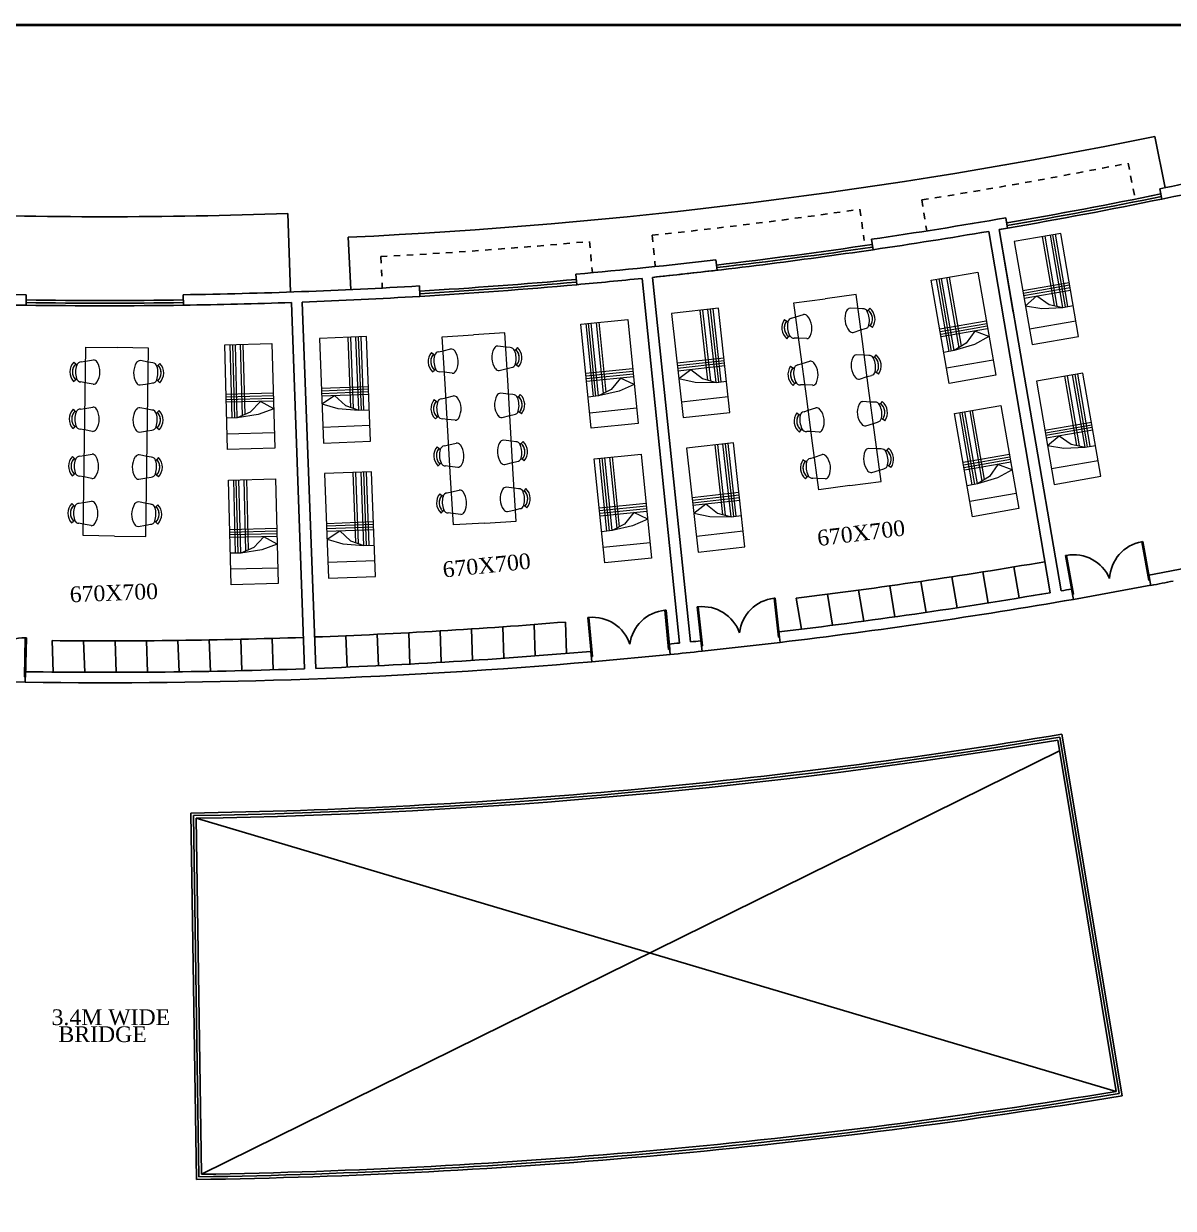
# Model space of a CAD drawing. Header units: metres. Extents: x 159409 to 239023, y 50504 to 95165.
# Drawn here: x 193498 to 195695, y 75770 to 78032 of the extents above; entities that cross this region are included whole.
import ezdxf
from ezdxf.enums import TextEntityAlignment as Align

# ---------------------------------------------------------------- set-up
doc = ezdxf.new("R2010")
doc.units = ezdxf.units.M
doc.header["$MEASUREMENT"] = 0
doc.linetypes.add('HIDDEN', pattern=[0.125, 0.0625, -0.0625])
doc.layers.add('A-TEXT', color=3, linetype='Continuous')
doc.layers.add('TEXT', color=3, linetype='Continuous')
doc.layers.add('FURN', color=8, linetype='Continuous', lineweight=5)
doc.styles.add('DIM', font='times.ttf', dxfattribs={"height": 0.3})
doc.styles.get("Standard").update_dxf_attribs({"font": 'times.ttf', "height": 18})

# ---------------------------------------------------------------- blocks, each defined once
blk = doc.blocks.new('d2')
at = {"color": 8, "ltscale": 8}
for p, q in [((-332.772, -186.458, 9945.752), (-332.753, -186.454, 9945.752)), ((-332.628, -187.194, 9945.752), (-332.772, -186.458, 9945.752)), ((-332.609, -187.19, 9945.752), (-332.753, -186.454, 9945.752)), ((-332.753, -186.454, 9945.752), (-332.753, -186.454, 9945.732)), ((-332.753, -186.454, 9945.732), (-332.753, -186.454, 9945.732)), ((-334.226, -186.743, 9945.752), (-334.206, -186.739, 9945.752)), ((-334.082, -187.479, 9945.752), (-334.226, -186.743, 9945.752)), ((-334.062, -187.475, 9945.752), (-334.206, -186.739, 9945.752)), ((-334.063, -187.577, 9945.752), (-332.589, -187.288, 9945.752)), ((-332.628, -187.194, 9945.752), (-332.609, -187.19, 9945.752)), ((-334.082, -187.479, 9945.752), (-334.062, -187.475, 9945.752))]:
    blk.add_line(p, q, dxfattribs=at)
for centre, start, end in [((-332.628, -187.194, 9945.752), 101.092, 178.0402), ((-334.062, -187.475, 9945.752), 24.1438, 101.092)]:
    blk.add_arc(centre, 0.75, start, end, dxfattribs=at)
blk = doc.blocks.new('FREGTET')
at = {"layer": 'FURN'}
for p, q in [((-154.698, 109.057, -2766.571), (-154.732, 108.979, -2766.571)), ((-154.698, 109.057, -2766.571), (-154.732, 108.979, -2766.571)), ((-154.66, 109.191, -2766.571), (-154.635, 109.149, -2766.571)), ((-154.66, 109.191, -2766.571), (-154.635, 109.149, -2766.571)), ((-154.617, 109.122, -2766.571), (-154.635, 109.149, -2766.571)), ((-154.617, 109.122, -2766.571), (-154.635, 109.149, -2766.571)), ((-154.369, 109.063, -2766.571), (-154.341, 109.079, -2766.571)), ((-154.369, 109.063, -2766.571), (-154.341, 109.079, -2766.571)), ((-154.3, 109.105, -2766.571), (-154.341, 109.079, -2766.571)), ((-154.3, 109.105, -2766.571), (-154.341, 109.079, -2766.571)), ((-154.994, 109.041, -2766.571), (-155.133, 108.458, -2766.571)), ((-154.118, 108.833, -2766.571), (-154.994, 109.041, -2766.571)), ((-154.732, 108.979, -2766.571), (-154.793, 108.838, -2766.571)), ((-154.34, 108.731, -2766.571), (-154.331, 108.884, -2766.571)), ((-154.331, 108.884, -2766.571), (-154.327, 108.968, -2766.571)), ((-154.331, 108.884, -2766.571), (-154.327, 108.968, -2766.571)), ((-153.243, 108.625, -2766.571), (-154.118, 108.833, -2766.571)), ((-153.822, 108.848, -2766.571), (-153.856, 108.771, -2766.571)), ((-153.822, 108.848, -2766.571), (-153.856, 108.771, -2766.571)), ((-153.784, 108.982, -2766.571), (-153.76, 108.941, -2766.571)), ((-153.784, 108.982, -2766.571), (-153.76, 108.941, -2766.571)), ((-153.742, 108.914, -2766.571), (-153.76, 108.941, -2766.571)), ((-153.742, 108.914, -2766.571), (-153.76, 108.941, -2766.571)), ((-153.493, 108.854, -2766.571), (-153.465, 108.871, -2766.571)), ((-153.493, 108.854, -2766.571), (-153.465, 108.871, -2766.571)), ((-153.425, 108.897, -2766.571), (-153.465, 108.871, -2766.571)), ((-153.425, 108.897, -2766.571), (-153.465, 108.871, -2766.571)), ((-153.856, 108.771, -2766.571), (-153.917, 108.63, -2766.571)), ((-153.464, 108.523, -2766.571), (-153.456, 108.676, -2766.571)), ((-153.456, 108.676, -2766.571), (-153.451, 108.76, -2766.571)), ((-153.456, 108.676, -2766.571), (-153.451, 108.76, -2766.571)), ((-152.367, 108.417, -2766.571), (-153.243, 108.625, -2766.571)), ((-152.946, 108.64, -2766.571), (-152.98, 108.563, -2766.571)), ((-152.946, 108.64, -2766.571), (-152.98, 108.563, -2766.571)), ((-152.908, 108.774, -2766.571), (-152.884, 108.732, -2766.571)), ((-152.908, 108.774, -2766.571), (-152.884, 108.732, -2766.571)), ((-152.866, 108.705, -2766.571), (-152.884, 108.732, -2766.571)), ((-152.866, 108.705, -2766.571), (-152.884, 108.732, -2766.571)), ((-152.618, 108.646, -2766.571), (-152.59, 108.663, -2766.571)), ((-152.618, 108.646, -2766.571), (-152.59, 108.663, -2766.571)), ((-152.549, 108.689, -2766.571), (-152.59, 108.663, -2766.571)), ((-152.549, 108.689, -2766.571), (-152.59, 108.663, -2766.571)), ((-155.271, 107.874, -2766.571), (-155.133, 108.458, -2766.571)), ((-152.98, 108.563, -2766.571), (-153.042, 108.422, -2766.571)), ((-152.589, 108.314, -2766.571), (-152.58, 108.468, -2766.571)), ((-152.58, 108.468, -2766.571), (-152.576, 108.552, -2766.571)), ((-152.58, 108.468, -2766.571), (-152.576, 108.552, -2766.571)), ((-151.491, 108.209, -2766.571), (-152.367, 108.417, -2766.571)), ((-152.071, 108.432, -2766.571), (-152.105, 108.355, -2766.571)), ((-152.071, 108.432, -2766.571), (-152.105, 108.354, -2766.571)), ((-152.033, 108.566, -2766.571), (-152.008, 108.524, -2766.571)), ((-152.033, 108.566, -2766.571), (-152.008, 108.524, -2766.571)), ((-151.991, 108.497, -2766.571), (-152.008, 108.524, -2766.571)), ((-151.991, 108.497, -2766.571), (-152.008, 108.524, -2766.571)), ((-151.742, 108.438, -2766.571), (-151.714, 108.454, -2766.571)), ((-151.742, 108.438, -2766.571), (-151.714, 108.454, -2766.571)), ((-151.674, 108.481, -2766.571), (-151.714, 108.454, -2766.571)), ((-151.674, 108.481, -2766.571), (-151.714, 108.454, -2766.571)), ((-152.105, 108.355, -2766.571), (-152.166, 108.214, -2766.571)), ((-151.713, 108.106, -2766.571), (-151.705, 108.259, -2766.571)), ((-151.705, 108.259, -2766.571), (-151.7, 108.344, -2766.571)), ((-151.705, 108.259, -2766.571), (-151.7, 108.344, -2766.571)), ((-151.63, 107.625, -2766.571), (-151.491, 108.209, -2766.571)), ((-155.009, 107.811, -2766.571), (-155.001, 107.965, -2766.571)), ((-154.396, 107.666, -2766.571), (-155.271, 107.874, -2766.571)), ((-155.014, 107.727, -2766.571), (-155.009, 107.812, -2766.571)), ((-155.014, 107.727, -2766.571), (-155.009, 107.811, -2766.571)), ((-154.609, 107.716, -2766.571), (-154.643, 107.639, -2766.571)), ((-154.609, 107.716, -2766.571), (-154.643, 107.639, -2766.571)), ((-154.547, 107.857, -2766.571), (-154.609, 107.716, -2766.571)), ((-154.133, 107.603, -2766.571), (-154.125, 107.756, -2766.571)), ((-155.04, 107.59, -2766.571), (-154.999, 107.617, -2766.571)), ((-155.04, 107.59, -2766.571), (-154.999, 107.617, -2766.571)), ((-154.971, 107.633, -2766.571), (-154.999, 107.617, -2766.571)), ((-154.971, 107.633, -2766.571), (-154.999, 107.617, -2766.571)), ((-154.723, 107.574, -2766.571), (-154.705, 107.547, -2766.571)), ((-154.723, 107.574, -2766.571), (-154.705, 107.547, -2766.571)), ((-154.681, 107.505, -2766.571), (-154.705, 107.547, -2766.571)), ((-154.681, 107.505, -2766.571), (-154.705, 107.547, -2766.571)), ((-153.52, 107.458, -2766.571), (-154.396, 107.666, -2766.571)), ((-154.138, 107.519, -2766.571), (-154.133, 107.603, -2766.571)), ((-154.138, 107.519, -2766.571), (-154.133, 107.603, -2766.571)), ((-153.733, 107.508, -2766.571), (-153.767, 107.431, -2766.571)), ((-153.733, 107.508, -2766.571), (-153.767, 107.431, -2766.571)), ((-153.672, 107.649, -2766.571), (-153.733, 107.508, -2766.571)), ((-153.258, 107.395, -2766.571), (-153.249, 107.548, -2766.571)), ((-151.63, 107.625, -2766.571), (-151.769, 107.041, -2766.571)), ((-154.164, 107.382, -2766.571), (-154.124, 107.408, -2766.571)), ((-154.164, 107.382, -2766.571), (-154.124, 107.408, -2766.571)), ((-154.096, 107.425, -2766.571), (-154.124, 107.408, -2766.571)), ((-154.096, 107.425, -2766.571), (-154.124, 107.408, -2766.571)), ((-153.847, 107.366, -2766.571), (-153.83, 107.338, -2766.571)), ((-153.847, 107.366, -2766.571), (-153.83, 107.338, -2766.571)), ((-153.805, 107.297, -2766.571), (-153.83, 107.338, -2766.571)), ((-153.805, 107.297, -2766.571), (-153.83, 107.338, -2766.571)), ((-152.645, 107.249, -2766.571), (-153.52, 107.458, -2766.571)), ((-153.262, 107.311, -2766.571), (-153.258, 107.395, -2766.571)), ((-153.262, 107.311, -2766.571), (-153.258, 107.395, -2766.571)), ((-152.858, 107.3, -2766.571), (-152.892, 107.223, -2766.571)), ((-152.858, 107.3, -2766.571), (-152.892, 107.223, -2766.571)), ((-152.796, 107.441, -2766.571), (-152.858, 107.3, -2766.571)), ((-151.769, 107.041, -2766.571), (-152.645, 107.249, -2766.571)), ((-152.382, 107.187, -2766.571), (-152.374, 107.34, -2766.571)), ((-153.289, 107.174, -2766.571), (-153.248, 107.2, -2766.571)), ((-153.289, 107.174, -2766.571), (-153.248, 107.2, -2766.571)), ((-153.22, 107.216, -2766.571), (-153.248, 107.2, -2766.571)), ((-153.22, 107.216, -2766.571), (-153.248, 107.2, -2766.571)), ((-152.972, 107.157, -2766.571), (-152.954, 107.13, -2766.571)), ((-152.972, 107.157, -2766.571), (-152.954, 107.13, -2766.571)), ((-152.93, 107.089, -2766.571), (-152.954, 107.13, -2766.571)), ((-152.93, 107.089, -2766.571), (-152.954, 107.13, -2766.571)), ((-152.387, 107.103, -2766.571), (-152.382, 107.187, -2766.571)), ((-152.387, 107.103, -2766.571), (-152.382, 107.187, -2766.571)), ((-151.982, 107.092, -2766.571), (-152.016, 107.014, -2766.571)), ((-151.982, 107.092, -2766.571), (-152.016, 107.014, -2766.571)), ((-151.921, 107.233, -2766.571), (-151.982, 107.092, -2766.571)), ((-152.413, 106.966, -2766.571), (-152.373, 106.992, -2766.571)), ((-152.413, 106.966, -2766.571), (-152.373, 106.992, -2766.571)), ((-152.345, 107.008, -2766.571), (-152.373, 106.992, -2766.571)), ((-152.345, 107.008, -2766.571), (-152.373, 106.992, -2766.571)), ((-152.096, 106.949, -2766.571), (-152.078, 106.922, -2766.571)), ((-152.096, 106.949, -2766.571), (-152.078, 106.922, -2766.571)), ((-152.054, 106.88, -2766.571), (-152.078, 106.922, -2766.571)), ((-152.054, 106.88, -2766.571), (-152.078, 106.922, -2766.571))]:
    blk.add_line(p, q, dxfattribs=at)
for centre, radius, start, end in [((-154.615, 109.037, -2766.571), 0.0847, 91.5148, 166.6297), ((-154.615, 109.037, -2766.571), 0.0847, 91.5148, 166.6297), ((-154.525, 108.959, -2766.571), 0.268, 33.0269, 120.2325), ((-154.525, 108.959, -2766.571), 0.268, 33.0269, 120.2325), ((-154.525, 108.959, -2766.571), 0.219, 33.0269, 120.2325), ((-154.525, 108.959, -2766.571), 0.219, 46.2775, 120.2325), ((-154.576, 108.746, -2766.571), 0.378, 56.8909, 96.3685), ((-154.576, 108.746, -2766.571), 0.378, 56.8909, 96.3685), ((-154.409, 108.988, -2766.571), 0.0847, 346.6297, 61.7447), ((-154.409, 108.988, -2766.571), 0.0847, 346.6297, 61.7447), ((-154.711, 108.819, -2766.571), 0.0847, 166.6297, 224.3988), ((-154.711, 108.819, -2766.571), 0.0847, 166.6297, 224.3988), ((-153.74, 108.829, -2766.571), 0.0847, 91.5148, 166.6297), ((-153.74, 108.829, -2766.571), 0.0847, 91.5148, 166.6297), ((-153.649, 108.751, -2766.571), 0.268, 33.0269, 120.2325), ((-153.649, 108.751, -2766.571), 0.268, 33.0269, 120.2325), ((-153.649, 108.751, -2766.571), 0.219, 33.0269, 120.2325), ((-153.649, 108.751, -2766.571), 0.219, 46.2775, 120.2325), ((-153.7, 108.538, -2766.571), 0.378, 56.8909, 96.3685), ((-153.7, 108.538, -2766.571), 0.378, 56.8909, 96.3685), ((-153.534, 108.78, -2766.571), 0.0847, 346.6297, 61.7447), ((-153.534, 108.78, -2766.571), 0.0847, 346.6297, 61.7447), ((-154.512, 109.013, -2766.571), 0.363, 224.3988, 288.8607), ((-154.512, 109.013, -2766.571), 0.363, 224.3988, 288.8607), ((-154.422, 108.75, -2766.571), 0.0847, 288.8607, 346.6297), ((-154.422, 108.75, -2766.571), 0.0847, 288.8607, 346.6297), ((-153.835, 108.611, -2766.571), 0.0847, 166.6297, 224.3988), ((-153.835, 108.611, -2766.571), 0.0847, 166.6297, 224.3988), ((-152.864, 108.621, -2766.571), 0.0847, 91.5148, 166.6297), ((-152.864, 108.621, -2766.571), 0.0847, 91.5148, 166.6297), ((-152.774, 108.543, -2766.571), 0.268, 33.0269, 120.2325), ((-152.774, 108.543, -2766.571), 0.268, 33.0269, 120.2325), ((-152.774, 108.543, -2766.571), 0.219, 33.0269, 120.2325), ((-152.774, 108.543, -2766.571), 0.219, 46.2775, 120.2325), ((-152.824, 108.33, -2766.571), 0.378, 56.8909, 96.3685), ((-152.824, 108.33, -2766.571), 0.378, 56.8909, 96.3685), ((-152.658, 108.572, -2766.571), 0.0847, 346.6297, 61.7447), ((-152.658, 108.572, -2766.571), 0.0847, 346.6297, 61.7447), ((-151.898, 108.335, -2766.571), 0.268, 33.0269, 120.2325), ((-151.898, 108.335, -2766.571), 0.268, 33.0269, 120.2325), ((-153.636, 108.805, -2766.571), 0.363, 224.3988, 288.8607), ((-153.636, 108.805, -2766.571), 0.363, 224.3988, 288.8607), ((-153.547, 108.542, -2766.571), 0.0847, 288.8607, 346.6297), ((-153.547, 108.542, -2766.571), 0.0847, 288.8607, 346.6297), ((-152.959, 108.403, -2766.571), 0.0847, 166.6297, 224.3988), ((-152.959, 108.403, -2766.571), 0.0847, 166.6297, 224.3988), ((-151.988, 108.413, -2766.571), 0.0847, 91.5148, 166.6297), ((-151.988, 108.413, -2766.571), 0.0847, 91.5148, 166.6297), ((-151.898, 108.335, -2766.571), 0.219, 33.0269, 120.2325), ((-151.898, 108.335, -2766.571), 0.219, 46.2775, 120.2325), ((-151.949, 108.122, -2766.571), 0.378, 56.8909, 96.3685), ((-151.949, 108.122, -2766.571), 0.378, 56.8909, 96.3685), ((-151.782, 108.364, -2766.571), 0.0847, 346.6297, 61.7447), ((-151.782, 108.364, -2766.571), 0.0847, 346.6297, 61.7447), ((-152.761, 108.597, -2766.571), 0.363, 224.3988, 288.8607), ((-152.761, 108.597, -2766.571), 0.363, 224.3988, 288.8607), ((-152.671, 108.334, -2766.571), 0.0847, 288.8607, 346.6297), ((-152.671, 108.334, -2766.571), 0.0847, 288.8607, 346.6297), ((-152.084, 108.194, -2766.571), 0.0847, 166.6297, 224.3988), ((-152.084, 108.194, -2766.571), 0.0847, 166.6297, 224.3988), ((-154.918, 107.945, -2766.571), 0.0847, 108.8607, 166.6297), ((-154.918, 107.945, -2766.571), 0.0847, 108.8607, 166.6297), ((-154.828, 107.682, -2766.571), 0.363, 44.3988, 108.8607), ((-154.828, 107.682, -2766.571), 0.363, 44.3988, 108.8607), ((-154.63, 107.876, -2766.571), 0.0847, 346.6297, 44.3988), ((-154.63, 107.876, -2766.571), 0.0847, 346.6297, 44.3988), ((-151.885, 108.389, -2766.571), 0.363, 224.3988, 288.8607), ((-151.885, 108.389, -2766.571), 0.363, 224.3988, 288.8607), ((-151.795, 108.126, -2766.571), 0.0847, 288.8607, 346.6297), ((-151.795, 108.126, -2766.571), 0.0847, 288.8607, 346.6297), ((-154.931, 107.707, -2766.571), 0.0847, 166.6297, 241.7447), ((-154.931, 107.707, -2766.571), 0.0847, 166.6297, 241.7447), ((-154.043, 107.737, -2766.571), 0.0847, 108.8607, 166.6297), ((-154.043, 107.737, -2766.571), 0.0847, 108.8607, 166.6297), ((-153.953, 107.474, -2766.571), 0.363, 44.3988, 108.8607), ((-153.953, 107.474, -2766.571), 0.363, 44.3988, 108.8607), ((-153.754, 107.668, -2766.571), 0.0847, 346.6297, 44.3988), ((-153.754, 107.668, -2766.571), 0.0847, 346.6297, 44.3988), ((-154.816, 107.736, -2766.571), 0.268, 213.0269, 300.2325), ((-154.816, 107.736, -2766.571), 0.268, 213.0269, 300.2325), ((-154.816, 107.736, -2766.571), 0.219, 213.0269, 300.2325), ((-154.816, 107.736, -2766.571), 0.219, 213.0269, 286.9819), ((-154.765, 107.949, -2766.571), 0.378, 236.8909, 276.3685), ((-154.765, 107.949, -2766.571), 0.378, 236.8909, 276.3685), ((-154.725, 107.658, -2766.571), 0.0847, 271.5148, 346.6297), ((-154.725, 107.658, -2766.571), 0.0847, 271.5148, 346.6297), ((-154.056, 107.499, -2766.571), 0.0847, 166.6297, 241.7447), ((-154.056, 107.499, -2766.571), 0.0847, 166.6297, 241.7447), ((-153.167, 107.529, -2766.571), 0.0847, 108.8607, 166.6297), ((-153.167, 107.529, -2766.571), 0.0847, 108.8607, 166.6297), ((-153.077, 107.266, -2766.571), 0.363, 44.3988, 108.8607), ((-153.077, 107.266, -2766.571), 0.363, 44.3988, 108.8607), ((-152.879, 107.46, -2766.571), 0.0847, 346.6297, 44.3988), ((-152.879, 107.46, -2766.571), 0.0847, 346.6297, 44.3988), ((-153.94, 107.528, -2766.571), 0.268, 213.0269, 300.2325), ((-153.94, 107.528, -2766.571), 0.268, 213.0269, 300.2325), ((-153.94, 107.528, -2766.571), 0.219, 213.0269, 300.2325), ((-153.94, 107.528, -2766.571), 0.219, 213.0269, 286.9819), ((-153.889, 107.741, -2766.571), 0.378, 236.8909, 276.3685), ((-153.889, 107.741, -2766.571), 0.378, 236.8909, 276.3685), ((-153.85, 107.45, -2766.571), 0.0847, 271.5148, 346.6297), ((-153.85, 107.45, -2766.571), 0.0847, 271.5148, 346.6297), ((-153.18, 107.291, -2766.571), 0.0847, 166.6297, 241.7447), ((-153.18, 107.291, -2766.571), 0.0847, 166.6297, 241.7447), ((-152.291, 107.321, -2766.571), 0.0847, 108.8607, 166.6297), ((-152.291, 107.321, -2766.571), 0.0847, 108.8607, 166.6297), ((-152.202, 107.058, -2766.571), 0.363, 44.3988, 108.8607), ((-152.202, 107.058, -2766.571), 0.363, 44.3988, 108.8607), ((-152.003, 107.252, -2766.571), 0.0847, 346.6297, 44.3988), ((-152.003, 107.252, -2766.571), 0.0847, 346.6297, 44.3988), ((-153.064, 107.32, -2766.571), 0.268, 213.0269, 300.2325), ((-153.064, 107.32, -2766.571), 0.268, 213.0269, 300.2325), ((-153.064, 107.32, -2766.571), 0.219, 213.0269, 300.2325), ((-153.064, 107.32, -2766.571), 0.219, 213.0269, 286.9819), ((-153.014, 107.533, -2766.571), 0.378, 236.8909, 276.3685), ((-153.014, 107.533, -2766.571), 0.378, 236.8909, 276.3685), ((-152.974, 107.242, -2766.571), 0.0847, 271.5148, 346.6297), ((-152.974, 107.242, -2766.571), 0.0847, 271.5148, 346.6297), ((-152.304, 107.083, -2766.571), 0.0847, 166.6297, 241.7447), ((-152.304, 107.083, -2766.571), 0.0847, 166.6297, 241.7447), ((-152.098, 107.034, -2766.571), 0.0847, 271.5148, 346.6297), ((-152.098, 107.034, -2766.571), 0.0847, 271.5148, 346.6297), ((-152.189, 107.112, -2766.571), 0.268, 213.0269, 300.2325), ((-152.189, 107.112, -2766.571), 0.268, 213.0269, 300.2325), ((-152.189, 107.112, -2766.571), 0.219, 213.0269, 300.2325), ((-152.189, 107.112, -2766.571), 0.219, 213.0269, 286.9819), ((-152.138, 107.325, -2766.571), 0.378, 236.8909, 276.3685), ((-152.138, 107.325, -2766.571), 0.378, 236.8909, 276.3685)]:
    blk.add_arc(centre, radius, start, end, dxfattribs=at)
blk = doc.blocks.new('A$C25933C84')
at = {"linetype": 'Continuous'}
for p, q in [((0, 0.9), (2, 0.9)), ((0, 0), (0, 0.9)), ((0.3, 0.9), (0.3, 0)), ((0.6, 0.7), (0.6, 0.9)), ((0.65, 0.3), (0.6, 0.7)), ((0.7, 0.45), (0.6, 0.7)), ((2, 0.9), (2, 0)), ((0.75, 0), (0.65, 0.3)), ((0.9, 0.25), (0.7, 0.45)), ((0.75, 0), (0.9, 0.25)), ((2, 0), (0, 0))]:
    blk.add_line(p, q, dxfattribs=at)
for p, q in [((0.6, 0.8), (2, 0.8)), ((0.6, 0.75), (2, 0.75)), ((0.6, 0.7), (2, 0.7)), ((0.9, 0), (0.9, 0.9)), ((0.95, 0), (0.95, 0.9)), ((1, 0), (1, 0.9)), ((1.05, 0), (1.05, 0.9)), ((0.64, 0.6), (2, 0.6)), ((0.66, 0.55), (2, 0.55))]:
    blk.add_line(p, q)

msp = doc.modelspace()

# ---------------------------------------------------------------- linework, layer by layer
at = {"color": 0, "ltscale": 10}
for p, q in [((195659.336, 77816.744, 0.002), (195679.42, 77718.782, 0.421)), ((195673.056, 77697.067, 0.421), (195669.06, 77716.664, 0.421)), ((194003.091, 77669.369, -0.842), (194008.372, 77519.462, 0.421)), ((195374.652, 77661.165, 0.421), (195378.065, 77641.458, 0.421)), ((194118.574, 77624.056, -0.066), (194123.233, 77524.164, 0.421)), ((195342.38, 77635.344, 0.421), (195459.354, 76945.187, 0.421)), ((195361.993, 77638.688, 0.421), (195389.04, 77480.991, 0.421)), ((195361.993, 77638.688, 0.421), (195480.325, 76948.762, 0.421)), ((195118.125, 77620.135, 0.421), (195121.029, 77600.345, 0.421)), ((194820.701, 77580.992, 0.421), (194823.016, 77561.126, 0.421)), ((194553.468, 77553.458, 0.421), (194555.253, 77533.538, 0.421)), ((194254.311, 77531.133, 0.421), (194255.504, 77511.166, 0.421)), ((194680.063, 77545.501, 0.421), (194751.172, 76849.122, 0.421)), ((194699.854, 77547.541, 0.421), (194772.334, 76851.304, 0.421)), ((193503.294, 77514.322, 0.421), (193502.997, 77494.324, 0.421)), ((193803.087, 77514.322, 0.421), (193803.384, 77494.324, 0.421)), ((194010.312, 77499.518, 0.421), (194035.042, 76799.955, 0.421)), ((194030.195, 77500.241, 0.421), (194056.302, 76800.728, 0.421)), ((195390.143, 76994.482, 0.421), (195400.198, 76935.16, 0.421)), ((195212.254, 76966.88, 0.421), (195222.283, 76907.709, 0.421)), ((195271.607, 76975.75, 0.421), (195281.634, 76916.586, 0.421)), ((195330.903, 76984.951, 0.421), (195341.041, 76925.134, 0.421)), ((195648.103, 76978.903, 0.421), (195651.522, 76959.195, 0.421)), ((195093.382, 76950.131, 0.421), (195103.414, 76890.941, 0.421)), ((195152.846, 76958.34, 0.421), (195162.876, 76899.161, 0.421)), ((195500.488, 76952.24, 0.421), (195503.907, 76932.535, 0.421)), ((194974.285, 76934.705, 0.421), (194984.321, 76875.49, 0.421)), ((195033.861, 76942.252, 0.421), (195043.895, 76883.051, 0.421)), ((194353.699, 76876.059, 0.421), (194355.938, 76816.078, 0.421)), ((194413.589, 76880.139, 0.421), (194415.828, 76820.147, 0.421)), ((194473.466, 76884.554, 0.421), (194475.705, 76824.55, 0.421)), ((194533.33, 76889.304, 0.421), (194535.57, 76829.286, 0.421)), ((193552.843, 76853.677, 0.421), (193554.965, 76793.654, 0.421)), ((193612.894, 76853.284, 0.421), (193615.016, 76793.275, 0.421)), ((193672.934, 76853.226, 0.421), (193675.055, 76793.23, 0.421)), ((193732.962, 76853.504, 0.421), (193735.082, 76793.518, 0.421)), ((193792.977, 76854.117, 0.421), (193795.098, 76794.14, 0.421)), ((193852.981, 76855.065, 0.421), (193855.101, 76795.094, 0.421)), ((193912.974, 76856.348, 0.421), (193915.093, 76796.382, 0.421)), ((193972.954, 76857.966, 0.421), (193975.08, 76797.836, 0.421)), ((194114.016, 76863.091, 0.421), (194116.26, 76802.966, 0.421)), ((194173.956, 76865.831, 0.421), (194176.193, 76805.869, 0.421)), ((194233.883, 76868.906, 0.421), (194236.121, 76808.939, 0.421)), ((194293.797, 76872.315, 0.421), (194296.035, 76812.342, 0.421)), ((194792.225, 76853.393, 0.421), (194794.295, 76833.501, 0.421)), ((194941.282, 76870.236, 0.421), (194943.353, 76850.341, 0.421)), ((194581.916, 76833.183, 0.421), (194583.948, 76813.284, 0.421)), ((194731.274, 76847.109, 0.421), (194733.306, 76827.212, 0.421)), ((193502.031, 76794.265, 0.421), (193501.437, 76774.271, 0.421))]:
    msp.add_line(p, q, dxfattribs=at)
at = {"color": 0, "linetype": 'HIDDEN', "ltscale": 200}
for p, q in [((195608.321, 77765.638, 0), (195621.966, 77696.98, 0.421)), ((195214.44, 77695.482, -0.005), (195223.781, 77636.214, 0.421)), ((195095.8, 77677.511, 0), (195104.431, 77618.135, 0.421)), ((194698.812, 77627.868, 0.421), (194705.068, 77568.195, 0.421)), ((194579.391, 77616.07, 0.421), (194584.933, 77556.327, 0.421)), ((194180.364, 77587.074, 0.421), (194183.518, 77527.157, 0.421))]:
    msp.add_line(p, q, dxfattribs=at)
at = {"color": 0, "ltscale": 8}
for p, q in [((195482.092, 76675.214, 0.421), (195597.029, 75984.714, 0.421)), ((195473.871, 76663.703, 0.421), (195585.523, 75992.932, 0.421)), ((195477.982, 76669.457, 0.421), (195591.276, 75988.822, 0.421)), ((195477.273, 76643.263, 0.421), (193838.149, 75834.662, 0.842)), ((193817.903, 76524.433, 0.842), (193828.299, 75824.507, 0.842)), ((193822.977, 76519.509, 0.842), (193833.224, 75829.582, 0.842)), ((193828.05, 76514.587, 0.842), (193838.149, 75834.659, 0.842)), ((193828.05, 76514.584, 0.842), (195585.523, 75992.932, 0.421))]:
    msp.add_line(p, q, dxfattribs=at)
at = {"color": 6, "const_width": 5.123}
msp.add_lwpolyline([(197008.003, 78029.391), (197008.003, 73287.566), (190264.254, 73287.566), (190264.254, 78029.391)], close=True, dxfattribs=at)
at = {"color": 0, "ltscale": 10}
for centre, radius, start, end in [((193653.191, 87601.708, 0.421), 9988.5, 272.6704847, 281.5864047), ((193653.191, 87601.708, 0.421), 10088.5, 281.5263458, 282.5630882), ((193653.191, 87601.708, 0.421), 10108.5, 281.5263458, 282.5630882), ((193653.191, 87601.708, 0.421), 10098.5, 279.825333, 281.5263458), ((193653.191, 87601.708, 0.421), 10103.5, 279.8256138, 281.5263458), ((193653.191, 87601.708, 0.421), 10108.5, 279.8258943, 281.5263458), ((193653.191, 87601.708), 9938.5, 267.9812456, 272.0176033), ((193653.191, 87601.708, 0.421), 10088.5, 278.3493446, 279.8247985), ((193653.191, 87601.708, 0.421), 10108.5, 278.349339, 279.6195864), ((193653.191, 87601.708, 0.421), 10108.5, 279.7323586, 279.8247985), ((193653.191, 87601.708, 0.421), 10088.5, 275.1197699, 276.6455503), ((193653.191, 87601.708, 0.421), 10108.5, 275.9432213, 276.6455503), ((193653.191, 87601.708, 0.421), 10088.5, 270.8513404, 273.4159757), ((193653.191, 87601.708, 0.421), 10108.5, 275.1197699, 275.830449), ((193653.191, 87601.708, 0.421), 10088.5, 266.8626328, 269.1486596), ((193653.191, 87601.708, 0.421), 10108.5, 272.1373838, 273.4159812), ((193653.191, 87601.708, 0.421), 10108.5, 268.2974718, 269.1486596), ((193653.191, 87601.708, 0.421), 10108.5, 270.8513404, 272.0246116), ((193653.191, 87601.708, 0.421), 10808.5, 280.635997, 284.6484082), ((193653.191, 87601.708, 0.421), 10748.5, 277.0600549, 279.6195864), ((193653.191, 87601.708, 0.421), 10828.5, 280.6345283, 280.8674713), ((193653.191, 87601.708, 0.421), 10808.5, 276.8444272, 279.6195864), ((193653.191, 87601.708, 0.421), 10808.5, 279.7323586, 279.8408226), ((193653.191, 87601.708, 0.421), 10828.5, 276.8427625, 279.8408226), ((193653.191, 87601.708, 0.421), 10748.5, 272.1373838, 274.6969153), ((193653.191, 87601.708, 0.421), 10748.5, 274.9282795, 274.9292431), ((193653.191, 87601.708, 0.421), 10748.5, 269.4650802, 272.0246116), ((193653.191, 87601.708, 0.421), 10808.5, 275.9432213, 276.0492412), ((193653.191, 87601.708, 0.421), 10808.5, 272.1373838, 274.9292431), ((193653.191, 87601.708, 0.421), 10808.5, 275.7244291, 275.830449), ((193653.191, 87601.708, 0.421), 10828.5, 275.7246249, 276.0490454), ((193653.191, 87601.708, 0.421), 10828.5, 269.1970131, 274.9309078), ((193653.191, 87601.708, 0.421), 10808.5, 269.1986777, 272.0246116)]:
    msp.add_arc(centre, radius, start, end, dxfattribs=at)
at = {"color": 0, "linetype": 'HIDDEN', "ltscale": 200}
for start, end in [(278.9563077, 281.2422321), (275.9848206, 278.270745), (273.0132844, 275.2992088)]:
    msp.add_arc((193653.191, 87601.708), 10028.5, start, end, dxfattribs=at)
at = {"color": 0, "ltscale": 8}
for centre, radius, start, end in [((193646.421, 87651.248, 0.421), 10158.5, 275.9522672, 278.3465437), ((193646.421, 87651.248, 0.421), 10148.5, 276.6511461, 278.3465437), ((193646.421, 87651.248, 0.421), 10153.5, 276.6511434, 278.3465437), ((193649.717, 87651.587, 0.421), 10148.5, 273.4187765, 275.1141741), ((193649.717, 87651.587, 0.421), 10153.5, 273.4187765, 275.1141769), ((193649.717, 87651.587, 0.421), 10158.5, 273.4187765, 275.1141796), ((193653.191, 87651.708, 0.421), 10158.5, 269.1528498, 270.8471502), ((193653.191, 87651.708, 0.421), 10153.5, 269.1528518, 270.8471482), ((193653.191, 87651.708, 0.421), 10148.5, 269.1528539, 270.8471461), ((193653.191, 87601.708, 0.421), 11078.5, 270.8518895, 279.5022101), ((193653.191, 87601.708, 0.421), 11083.5, 270.8777364, 279.4763394), ((193653.191, 87601.708, 0.421), 11088.5, 270.90356, 279.4504921), ((193653.191, 87601.708, 0.421), 11768.5, 270.9005207, 279.4504921), ((193653.191, 87601.708, 0.421), 11778.5, 270.8518342, 279.4991365), ((193653.191, 87601.708, 0.421), 11773.5, 270.8761671, 279.4748246)]:
    msp.add_arc(centre, radius, start, end, dxfattribs=at)

# ---------------------------------------------------------------- block references
at = {"extrusion": (-3.19e-14, -2.7e-15, -1), "xscale": -99.99999999999999, "yscale": 100, "zscale": -99.99999999999999, "rotation": 69.05481803916196}
msp.add_blockref('FREGTET', (-190446.004, 59141.364, -276657.548), dxfattribs=at)
at = {"extrusion": (-3.2e-14, -4e-16, -1), "xscale": -99.99999999999996, "yscale": 99.99999999999996, "zscale": -99.99999999999996, "rotation": 73.21984757951903}
msp.add_blockref('FREGTET', (-188452.554, 59453.849, -276657.548), dxfattribs=at)
at = {"extrusion": (-3.19e-14, 2e-15, -1), "xscale": -99.99999999999996, "yscale": 99.99999999999996, "zscale": -99.99999999999996, "rotation": 77.4396737831291}
msp.add_blockref('FREGTET', (-186464.275, 59912.85, -276657.548), dxfattribs=at)
at = {"color": 8, "yscale": 100, "zscale": 100}
for p, xscale, rotation in [((157706.601, 82250.907, -994574.75), -100.0000000000001, 21.37548583600485), ((157437.303, 84667.808, -994574.75), -100, 17.54073426057478), ((157387.365, 85376.905, -994574.75), -100, 16.41979895136288), ((157369.55, 89514.1, -994574.75), -100, 9.89218711048812)]:
    msp.add_blockref('d2', p, dxfattribs=dict(at, xscale=xscale, rotation=rotation))
at = {"layer": 'FURN', "extrusion": (1.76e-14, 4.8e-15, -1), "xscale": 99.99999999999994, "yscale": 99.99999999999994, "zscale": -99.99999999999996, "rotation": 80.1918751797566}
for p in [(-195424.933, 77419.049, -0.421), (-195467.372, 77152.23, -0.421)]:
    msp.add_blockref('A$C25933C84', p, dxfattribs=at)
at = {"layer": 'FURN', "extrusion": (-1.83e-14, -1.4e-15, -1), "xscale": -99.99999999999994, "yscale": 99.99999999999996, "zscale": -99.99999999999994, "rotation": 260.1160564487344}
for p in [(-195355.442, 77360.414, -0.421), (-195399.8, 77105.834, -0.421)]:
    msp.add_blockref('A$C25933C84', p, dxfattribs=at)
at = {"layer": 'FURN', "extrusion": (1.79e-14, 3.7e-15, -1), "xscale": 99.99999999999996, "yscale": 99.99999999999996, "zscale": -99.99999999999996, "rotation": 83.63892835760012}
for p in [(-194758.322, 77279.625, -0.421), (-194786.953, 77022.8, -0.421)]:
    msp.add_blockref('A$C25933C84', p, dxfattribs=at)
at = {"layer": 'FURN', "extrusion": (-1.83e-14, -1e-16, -1), "xscale": -99.99999999999996, "yscale": 99.99999999999996, "zscale": -99.99999999999996, "rotation": 264.2810859890912}
for p in [(-194672.267, 77268.213, -0.421), (-194698.017, 77011.083, -0.421)]:
    msp.add_blockref('A$C25933C84', p, dxfattribs=at)
at = {"layer": 'FURN', "extrusion": (-1.83e-14, 1.3e-15, -1), "xscale": -99.99999999999996, "yscale": 99.99999999999996, "zscale": -99.99999999999996, "rotation": 268.5009121927013}
for p in [(-193977.966, 77221.253, -0.421), (-193984.727, 76962.926, -0.421)]:
    msp.add_blockref('A$C25933C84', p, dxfattribs=at)
at = {"layer": 'FURN', "extrusion": (1.82e-14, 2.4e-15, -1), "xscale": 100, "yscale": 100, "zscale": -100, "rotation": 87.80395789795709}
for p in [(-194070.855, 77231.006, -0.421), (-194080.758, 76972.78, -0.421)]:
    msp.add_blockref('A$C25933C84', p, dxfattribs=at)

# ---------------------------------------------------------------- texts
at = {"layer": 'A-TEXT'}
for rotation, p in [(6.971922, (195098.263, 77059.391, 0.421)), (5.813474, (194382.869, 76997.707, 0.421)), (2.213861, (193670.63, 76945.151, 0.421))]:
    msp.add_text('670X700', height=30, rotation=rotation, dxfattribs=at).set_placement(p, align=Align.MIDDLE)
at = {"layer": 'TEXT', "lineweight": -2, "ltscale": 2, "char_height": 30, "width": 355.21968, "attachment_point": 7, "rotation": 359.985057, "style": 'DIM'}
for s, insert in [('{\\C3;3.4M WIDE }', (193551.64, 76118.922, 0.842)), ('{\\C3;BRIDGE}', (193564.781, 76086.701, 0.842))]:
    msp.add_mtext(s, dxfattribs=dict(at, insert=insert))

doc.saveas('drawing.dxf')
